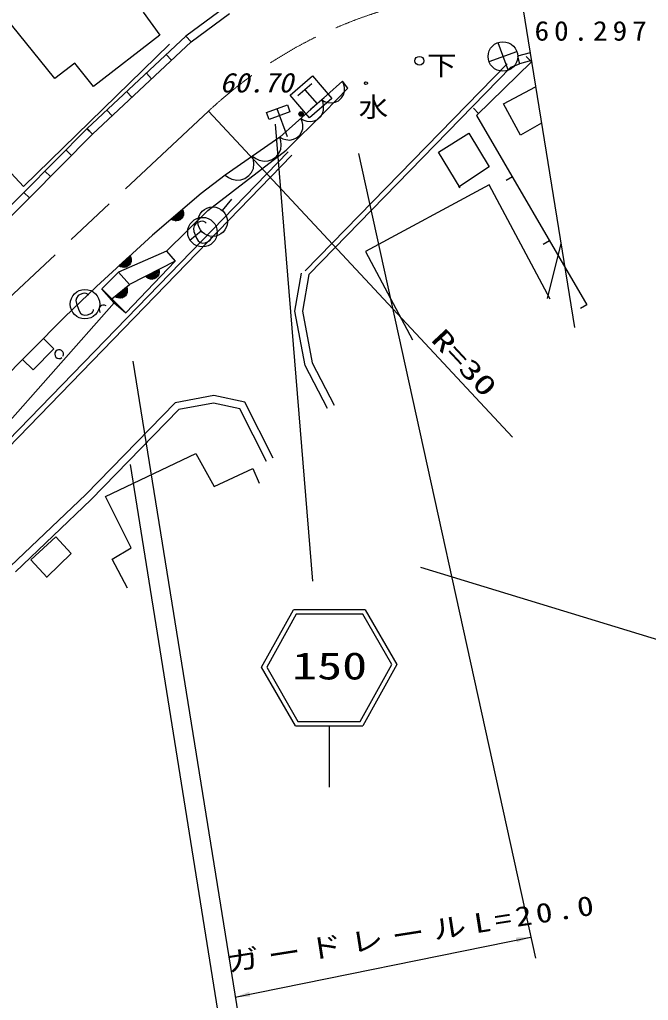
# Model space of a CAD drawing. Units: millimetres, scale not verified. Extents: x 62682 to 702682, y -6806 to 353194.
# Drawn here: x 244972 to 287300, y 211330 to 277338 of the extents above; entities that cross this region are included whole.
import ezdxf
from ezdxf.enums import TextEntityAlignment as Align

# ---------------------------------------------------------------- set-up
doc = ezdxf.new("R2010")
doc.units = ezdxf.units.MM
doc.header["$LTSCALE"] = 1000
doc.linetypes.add('CHAIN', pattern=[18.5, 12, -1.5, 3.5, -1.5])
for name, color, linetype, lineweight in [('M-BGD', 7, 'Continuous', 25), ('M-BMK', 2, 'CHAIN', 13), ('M-BMK-SRVR', 3, 'Continuous', 25)]:
    doc.layers.add(name, color=color, linetype=linetype, lineweight=lineweight)
doc.layers.add('M-BGD-HTXT', color=7, linetype='Continuous')
doc.styles.add('ＭＳ ゴシック', font='')
doc.styles.get('ＭＳ ゴシック').set_extended_font_data('MS Gothic')

# ---------------------------------------------------------------- blocks, each defined once
blk = doc.blocks.new('BUHIN133')
at = {"color": 7, "linetype": 'Continuous', "lineweight": 25}
for centre, radius in [((0, 0), 150), ((0, 0), 131), ((0, 0), 112), ((0, 0), 93.8), ((0, 0), 75), ((0, 0), 56.2), ((1, 0), 37.5), ((0, 0), 18.8)]:
    blk.add_circle(centre, radius, dxfattribs=at)
blk = doc.blocks.new('BUHIN134')
at = {"color": 7, "linetype": 'Continuous', "lineweight": 25}
blk.add_lwpolyline([(990, 138), (852, 1129), (-1129, 852), (-990, -138)], dxfattribs=at)
blk = doc.blocks.new('filled_arrow')
at = {"color": 0, "linetype": 'Continuous', "lineweight": -2}
blk.add_solid([(7.5, 1.25), (0, 0), (7.5, -1.25)], dxfattribs=at)
blk = doc.blocks.new('BUHIN154')
at = {"color": 7, "linetype": 'Continuous', "lineweight": 25}
blk.add_lwpolyline([(-559, -326), (-549, -428), (-502, -516), (-428, -596), (-326, -658), (-140, -715), (17, -732), (202, -673), (334, -567), (431, -388), (574, 81), (597, 294), (561, 435), (453, 578), (293, 669), (111, 724), (-32, 752), (-117, 731), (-203, 689), (-252, 631)], dxfattribs=at)
blk.add_circle((0, 0), 995, dxfattribs=at)
blk = doc.blocks.new('BUHIN156')
at = {"color": 7, "linetype": 'Continuous', "lineweight": 25}
blk.add_circle((0, 0), 995, dxfattribs=at)
blk = doc.blocks.new('BUHIN170')
at = {"color": 7, "linetype": 'Continuous', "lineweight": 25}
blk.add_lwpolyline([(1121, -47), (1048, 214), (923, 439), (714, 694), (473, 839), (213, 935), (-134, 949), (-401, 876), (-654, 752), (-883, 515), (-1021, 301), (-1121, 47)], dxfattribs=at)
blk = doc.blocks.new('BUHIN171')
at = {"color": 7, "linetype": 'Continuous', "lineweight": 25}
blk.add_lwpolyline([(939, 72), (852, 282), (726, 457), (527, 649), (311, 746), (85, 800), (-206, 778), (-421, 690), (-619, 562), (-786, 341), (-880, 150), (-939, -72)], dxfattribs=at)
blk = doc.blocks.new('BUHIN177')
at = {"color": 7, "linetype": 'Continuous', "lineweight": 25}
blk.add_line((0, 0), (61, -496), dxfattribs=at)
blk = doc.blocks.new('BUHIN178')
at = {"color": 7, "linetype": 'Continuous', "lineweight": 25}
blk.add_line((0, 0), (496, -61), dxfattribs=at)

msp = doc.modelspace()

# ---------------------------------------------------------------- linework, layer by layer
at = {"layer": 'M-BGD'}
for p, q in [((274838, 302921), (282326, 256624)), ((247339, 273379), (243404, 278232)), ((258805, 278172), (256165, 276228)), ((253288, 277835), (254407, 276282)), ((256521, 275849), (259102, 277745)), ((249510, 269999), (256165, 276228)), ((254407, 276282), (249949, 272831)), ((256521, 275849), (256165, 276228)), ((255070, 275679), (245223, 266099)), ((249872, 269626), (256521, 275849)), ((255191, 274604), (254836, 274984)), ((279339, 275092), (278497, 274876)), ((278497, 274876), (278626, 274372)), ((248685, 274417), (247339, 273379)), ((249949, 272831), (248685, 274417)), ((277795, 274372), (264198, 260427)), ((278046, 274127), (264449, 260183)), ((278046, 274127), (278626, 274372)), ((279422, 274576), (278626, 274372)), ((253861, 273360), (253506, 273739)), ((266716, 273192), (262494, 269437)), ((264655, 273026), (263708, 272210)), ((264182, 272618), (264998, 271671)), ((265502, 271113), (267065, 272716)), ((267065, 272716), (266716, 273192)), ((277552, 271670), (279709, 272804)), ((252532, 272115), (252176, 272495)), ((265471, 272079), (264525, 271263)), ((262297, 271350), (262990, 269479)), ((278692, 269551), (277552, 271670)), ((251202, 270871), (250847, 271250)), ((278152, 249243), (257683, 271175)), ((262921, 268556), (265502, 271113)), ((245267, 265711), (249510, 269999)), ((249872, 269626), (249503, 269992)), ((249872, 269626), (249517, 270006)), ((262172, 270303), (264694, 239540)), ((280103, 270369), (278692, 269551)), ((245637, 265345), (249872, 269626)), ((262494, 269437), (258811, 266869)), ((273172, 268407), (275224, 269696)), ((275224, 269696), (276578, 267423)), ((238676, 243335), (263056, 268448)), ((238927, 243091), (263307, 268204)), ((248460, 268199), (248091, 268565)), ((257654, 264485), (262921, 268556)), ((267788, 268319), (279697, 214173)), ((274633, 266022), (273172, 268407)), ((276578, 267423), (274525, 266062)), ((245223, 266099), (244108, 267309)), ((247048, 266772), (246679, 267138)), ((258811, 266869), (257199, 265644)), ((276577, 266217), (268247, 261725)), ((280687, 258520), (276577, 266217)), ((245267, 265711), (241218, 261661)), ((245637, 265345), (245267, 265711)), ((257199, 265644), (253922, 262820)), ((241570, 261278), (245637, 265345)), ((258620, 264499), (259269, 265259)), ((254851, 261760), (257654, 264485)), ((255961, 264494), (255242, 263874)), ((255301, 263843), (255983, 264431)), ((255996, 264359), (255373, 263822)), ((255447, 263804), (255999, 264279)), ((255994, 264192), (255536, 263797)), ((255665, 263827), (255948, 264070)), ((253922, 262820), (250142, 259374)), ((257197, 263104), (256424, 262471)), ((281414, 262263), (280478, 258564)), ((254851, 261760), (251628, 260332)), ((254851, 261760), (255434, 261072)), ((268247, 261725), (271424, 255776)), ((252425, 261370), (251723, 260730)), ((251783, 260701), (252449, 261307)), ((252463, 261236), (251855, 260682)), ((251931, 260666), (252468, 261156)), ((252466, 261069), (252019, 260662)), ((255434, 261072), (252119, 257604)), ((252148, 260695), (252423, 260946)), ((255434, 261072), (252368, 259515)), ((251628, 260332), (250512, 259230)), ((252368, 259515), (251628, 260332)), ((254353, 260453), (253506, 260023)), ((253556, 259978), (254359, 260386)), ((254354, 260313), (253620, 259941)), ((253689, 259905), (254337, 260235)), ((254312, 260152), (253773, 259878)), ((263502, 257708), (263957, 260270)), ((264449, 260183), (264010, 257711)), ((251185, 258542), (252368, 259515)), ((253906, 259875), (254238, 260044)), ((250142, 259374), (247984, 257307)), ((250512, 259230), (251185, 258542)), ((251336, 258286), (250512, 259230)), ((252183, 259282), (251450, 258678)), ((251509, 258646), (252204, 259218)), ((252214, 259146), (251579, 258623)), ((251654, 258604), (252215, 259066)), ((252209, 258980), (251742, 258595)), ((251872, 258621), (252160, 258858)), ((241350, 246996), (251336, 258286)), ((251185, 258542), (252119, 257604)), ((251336, 258286), (252119, 257604)), ((264188, 254069), (263502, 257708)), ((264010, 257711), (264665, 254234)), ((247984, 257307), (239537, 248786)), ((252590, 254361), (259679, 210357)), ((264665, 254234), (266141, 251386)), ((265697, 251156), (264188, 254069)), ((255442, 251557), (249422, 245378)), ((258039, 252041), (255442, 251557)), ((258032, 251531), (255690, 251095)), ((259803, 251148), (258032, 251531)), ((260142, 251586), (258039, 252041)), ((262030, 247824), (260142, 251586)), ((255690, 251095), (249774, 245023)), ((261584, 247599), (259803, 251148)), ((250759, 245237), (256833, 248142)), ((256833, 248142), (258070, 245925)), ((252412, 247391), (258392, 210121)), ((258070, 245925), (260675, 247127)), ((260675, 247127), (261103, 246151)), ((249422, 245378), (244355, 240547)), ((249774, 245023), (244693, 240178)), ((252485, 241790), (250759, 245237)), ((245721, 240980), (247412, 242537)), ((247412, 242537), (248445, 241405)), ((251200, 241028), (252485, 241790)), ((246831, 239799), (245721, 240980)), ((248445, 241405), (246832, 239830)), ((252239, 239070), (251200, 241028)), ((330003, 222706), (271977, 240468)), ((261264, 233747), (263417, 237624)), ((263593, 237324), (261609, 233750)), ((268240, 237624), (263417, 237624)), ((268067, 237324), (263593, 237324)), ((270023, 233939), (268067, 237324)), ((268240, 237624), (270368, 233942)), ((263539, 229810), (261264, 233747)), ((261609, 233750), (263712, 230110)), ((267897, 230110), (270023, 233939)), ((270368, 233942), (268074, 229810)), ((263539, 229810), (268074, 229810)), ((263712, 230110), (267897, 230110)), ((265806, 229810), (265806, 225688)), ((259487, 211550), (279384, 215595))]:
    msp.add_line(p, q, dxfattribs=at)
msp.add_lwpolyline([(279432, 274500), (275736, 270886), (283161, 258151)], dxfattribs=at)
for points in [[(263180, 272249), (264694, 273555), (266000, 272040), (264485, 270734)], [(261593, 271089), (263000, 271610), (263174, 271141), (261767, 270620)], [(255939, 264558), (255984, 264445), (256004, 264333), (256002, 264186), (255958, 264069), (255894, 263964), (255776, 263863), (255663, 263815), (255540, 263788), (255395, 263808), (255285, 263843), (255182, 263905)], [(252401, 261433), (252449, 261322), (252472, 261211), (252475, 261064), (252434, 260945), (252372, 260838), (252258, 260734), (252145, 260683), (252024, 260653), (251878, 260668), (251768, 260700), (251662, 260760)], [(254347, 260520), (254363, 260399), (254356, 260286), (254319, 260144), (254248, 260041), (254160, 259954), (254022, 259884), (253900, 259864), (253775, 259868), (253638, 259922), (253541, 259982), (253455, 260067)], [(252163, 259346), (252205, 259232), (252222, 259120), (252217, 258973), (252170, 258857), (252103, 258754), (251984, 258655), (251869, 258609), (251746, 258586), (251601, 258609), (251493, 258646), (251391, 258711)]]:
    msp.add_lwpolyline(points, close=True, dxfattribs=at)
for centre, radius in [((271886, 274566), 300), ((268288, 273061), 100)]:
    msp.add_circle(centre, radius, dxfattribs=at)
for centre, start, end in [((250619, 257835), 54.84182, 224.30701), ((247632, 254822), 331.04455, 308.10428)]:
    msp.add_arc(centre, 298, start, end, dxfattribs=at)
at = {"layer": 'M-BMK'}
msp.add_line((238593, 253316), (257683, 271175), dxfattribs=at)
msp.add_arc((278152, 249243), 30000, 90.44675, 133.02383, dxfattribs=at)
at = {"layer": 'M-BMK-SRVR'}
for p, q in [((277160, 275789), (277851, 273923)), ((276573, 274510), (278439, 275201))]:
    msp.add_line(p, q, dxfattribs=at)
msp.add_circle((277506, 274856), 995, dxfattribs=at)

# ---------------------------------------------------------------- block references
at = {"layer": 'M-BGD', "rotation": 217.29112}
for name, p in [('BUHIN177', (279432, 274500)), ('BUHIN171', (266012, 272566)), ('BUHIN171', (264605, 271314)), ('BUHIN177', (275873, 271020)), ('BUHIN171', (263198, 270063)), ('BUHIN133', (263927, 270984)), ('BUHIN170', (261573, 268795)), ('BUHIN170', (259732, 267511)), ('BUHIN178', (278147, 266751)), ('BUHIN156', (257971, 263738)), ('BUHIN154', (257281, 263035)), ('BUHIN178', (280654, 262451)), ('BUHIN154', (249371, 258188)), ('BUHIN178', (283161, 258151)), ('BUHIN134', (245872, 255177))]:
    msp.add_blockref(name, p, dxfattribs=at)
at = {"layer": 'M-BGD', "xscale": 133, "yscale": 133}
for p, rotation in [((279384, 215595), 191.5), ((259487, 211550), 11.5)]:
    msp.add_blockref('filled_arrow', p, dxfattribs=dict(at, rotation=rotation))

# ---------------------------------------------------------------- texts
at = {"layer": 'M-BGD-HTXT', "style": 'ＭＳ ゴシック'}
for s, height, width, p in [('下', 1320, 1.1, (272398, 273203)), ('水', 1320, 1.1, (267799, 270398)), ('150', 1833, 1.35, (263318, 232378))]:
    msp.add_text(s, height=height, dxfattribs=dict(at, width=width)).set_placement(p, align=Align.BOTTOM_LEFT)
at = {"layer": 'M-BGD-HTXT', "style": 'ＭＳ ゴシック', "oblique": 15, "width": 1.1}
msp.add_text('60.70', height=1320, dxfattribs=at).set_placement((258438, 272040), align=Align.BOTTOM_LEFT)
at = {"layer": 'M-BGD-HTXT', "style": 'ＭＳ ゴシック', "width": 1.5}
msp.add_text('R=30', height=1320, rotation=313, dxfattribs=at).set_placement((272303, 255493), align=Align.BOTTOM_LEFT)
at = {"layer": 'M-BGD-HTXT', "insert": (279634, 275902), "char_height": 1320, "attachment_point": 7, "style": 'ＭＳ ゴシック'}
msp.add_mtext('\\T1.33;\\W1.1;60.297', dxfattribs=at)
at = {"layer": 'M-BGD-HTXT', "insert": (259005, 213151), "char_height": 1320, "attachment_point": 7, "rotation": 8.912, "style": 'ＭＳ ゴシック'}
msp.add_mtext('\\T1.25;\\W1.25;ガードレールL=20.0', dxfattribs=at)

doc.saveas('drawing.dxf')
